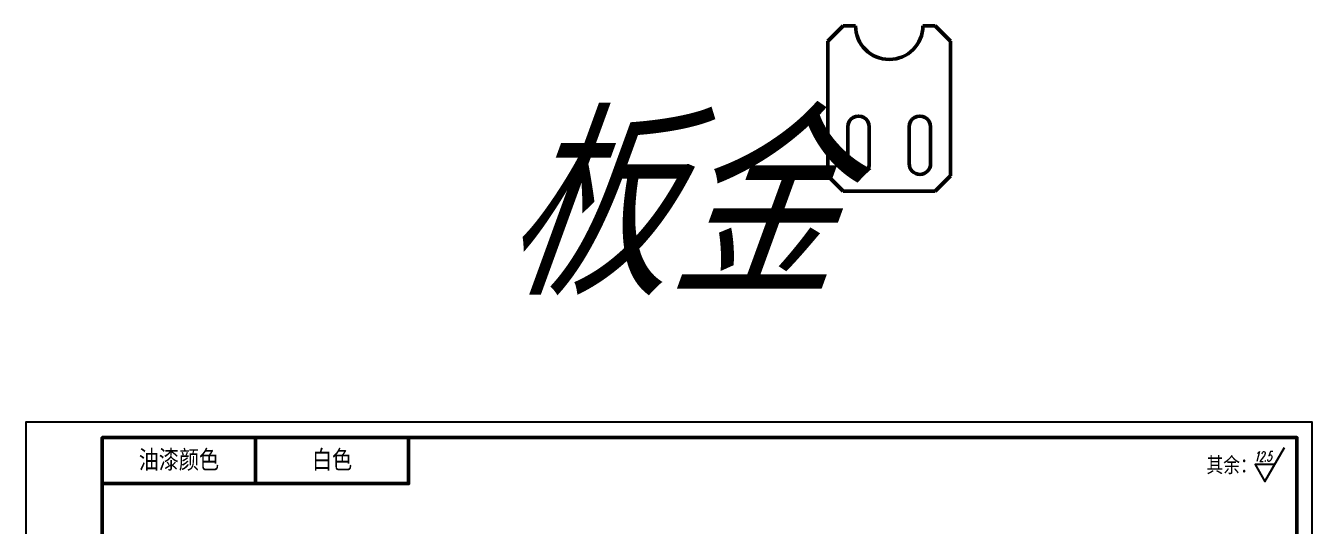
# Model space of a CAD drawing. Header units: inches. Extents: x 17901 to 26602, y 9673 to 14036.
# Drawn here: x 21671.9 to 22091.9, y 13424.7 to 13588 of the extents above; entities that cross this region are included whole.
import ezdxf
from ezdxf.enums import TextEntityAlignment as Align

# ---------------------------------------------------------------- set-up
doc = ezdxf.new("R2010")
doc.units = ezdxf.units.IN
doc.header["$MEASUREMENT"] = 0
doc.layers.add('Dim', color=3, linetype='Continuous')
for name, color, linetype, lineweight in [('图框_内框线', 5, 'Continuous', 50), ('标注线', 3, 'Continuous', 25), ('粗实线', 7, 'Continuous', 50)]:
    doc.layers.add(name, color=color, linetype=linetype, lineweight=lineweight)
doc.styles.add('DIM', font='romans.shx', dxfattribs={"width": 0.8, "oblique": 20, "bigfont": 'bigfont.shx'})
doc.styles.add('DIM_FONT', font='romans.shx', dxfattribs={"oblique": 15})
doc.styles.add('仿宋体', font='FSGB2312.ttf', dxfattribs={"width": 0.8, "height": 3.5})

msp = doc.modelspace()

# ---------------------------------------------------------------- linework, layer by layer
at = {"layer": 'Defpoints'}
msp.add_lwpolyline([(21671.869, 13161.647), (22091.869, 13161.647), (22091.869, 13458.647), (21671.869, 13458.647)], close=True, dxfattribs=at)
at = {"layer": 'Dim'}
msp.add_lwpolyline([(22079.627, 13444.907), (22073.227, 13444.907), (22076.427, 13439.364), (22082.827, 13450.449)], dxfattribs=at)
at = {"layer": '图框_内框线'}
msp.add_line((21746.869, 13453.647), (21746.869, 13438.647), dxfattribs=at)
for points in [[(21696.869, 13166.647), (22086.869, 13166.647), (22086.869, 13453.647), (21696.869, 13453.647)], [(21696.869, 13453.647), (21796.869, 13453.647), (21796.869, 13438.647), (21696.869, 13438.647)]]:
    msp.add_lwpolyline(points, close=True, dxfattribs=at)
at = {"layer": '粗实线', "ltscale": 0.176777}
for p, q in [((21933.764, 13583.046), (21938.764, 13588.046)), ((21968.764, 13588.046), (21973.764, 13583.046)), ((21933.764, 13539.046), (21938.764, 13534.046)), ((21968.764, 13534.046), (21973.764, 13539.046))]:
    msp.add_line(p, q, dxfattribs=at)
at = {"layer": '粗实线', "ltscale": 0.1}
for p, q in [((21938.764, 13588.046), (21942.764, 13588.046)), ((21964.764, 13588.046), (21968.764, 13588.046))]:
    msp.add_line(p, q, dxfattribs=at)
at = {"layer": '粗实线'}
for p, q in [((21933.764, 13583.046), (21933.764, 13539.046)), ((21973.764, 13539.046), (21973.764, 13583.046)), ((21938.764, 13534.046), (21968.764, 13534.046))]:
    msp.add_line(p, q, dxfattribs=at)
at = {"layer": '粗实线', "ltscale": 0.175}
for p, q in [((21933.764, 13576.046), (21933.764, 13583.046)), ((21973.764, 13576.046), (21973.764, 13583.046))]:
    msp.add_line(p, q, dxfattribs=at)
at = {"layer": '粗实线', "ltscale": 0.3}
for p, q in [((21933.764, 13576.046), (21933.764, 13564.046)), ((21973.764, 13564.046), (21973.764, 13576.046)), ((21940.264, 13543.046), (21940.264, 13555.046)), ((21947.264, 13555.046), (21947.264, 13543.046)), ((21960.264, 13543.046), (21960.264, 13555.046)), ((21967.264, 13555.046), (21967.264, 13543.046))]:
    msp.add_line(p, q, dxfattribs=at)
at = {"layer": '粗实线'}
for centre, radius, start, end in [((21953.764, 13588.046), 11, 180, 0), ((21943.764, 13555.046), 3.5, 0, 180.00001), ((21963.764, 13555.046), 3.5, 0, 180.00001), ((21943.764, 13543.046), 3.5, 180.00001, 0), ((21963.764, 13543.046), 3.5, 180.00001, 0)]:
    msp.add_arc(centre, radius, start, end, dxfattribs=at)

# ---------------------------------------------------------------- texts
at = {"layer": 'Dim', "style": 'DIM_FONT', "oblique": 15, "width": 0.559478}
msp.add_text('12.5', height=3.2, dxfattribs=at).set_placement((22072.835, 13445.88), (22078.547, 13445.88), align=Align.FIT)
at = {"layer": 'Dim', "insert": (22057.354, 13447.234), "char_height": 5, "width": 44.42321, "attachment_point": 1, "style": '仿宋体'}
msp.add_mtext('{\\fSimSun|b0|i0|c134|p2;其余：}', dxfattribs=at)
at = {"layer": '标注线'}
for s, insert, char_height, width, attachment_point, style in [('{\\fFangSong_GB2312|b0|i0|c134|p49;\\C2;板金}', (21827.421, 13555.672), 50, 1440.87159, 1, 'DIM'), ('油漆颜色', (21721.869, 13446.147), 6, 50, 5, '仿宋体'), ('{\\fSimSun|b0|i0|c134|p2;白色}', (21771.869, 13446.147), 6, 50, 5, '仿宋体')]:
    msp.add_mtext(s, dxfattribs=dict(at, insert=insert, char_height=char_height, width=width, attachment_point=attachment_point, style=style))

doc.saveas('drawing.dxf')
